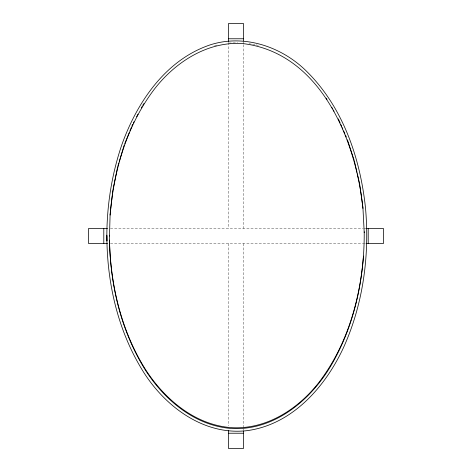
<?xml version="1.0" encoding="UTF-8"?>
<svg xmlns="http://www.w3.org/2000/svg" width="472" height="472" viewBox="0 0 472 472"><rect width="100%" height="100%" fill="white"/><g stroke="black" fill="none" stroke-linecap="round" stroke-linejoin="round"><path stroke-width="0.35" stroke-dasharray="2.36 1.77" d="M214.571 45.749L217.427 45.135M228.861 43.07L237.499 42.846M110.43 228.413L363.045 228.413M363.782 228.413L365.995 228.413M110.43 243.587L365.257 243.587M248.986 43.772L251.853 44.238M252.567 44.356L255.435 44.822M256.148 44.94L258.302 45.288M243.587 41.713L243.587 43.92M243.587 44.651L243.587 228.413M243.587 243.587L243.587 428.08M243.587 428.818L243.587 430.287M228.413 42.445L228.413 228.413M228.413 243.587L228.413 425.88"/><path stroke-width="0.71" d="M106.884 235.174C106.837 282.917 117.976 331.421 143.559 372.113C165.519 406.888 204.234 435.768 247.216 430.635C292.138 424.529 325.066 387.164 343.315 348.017C363.127 304.458 369.712 255.659 365.517 208.176C360.183 157.312 342.353 105.303 304.57 69.349C279.802 46.044 243.334 34.173 210.223 44.858C165.53 59.879 136.992 102.294 121.776 144.91C111.274 175.779 106.418 208.429 106.867 241.009L106.76 236M109.486 235.215C109.451 282.445 120.437 330.435 145.748 370.691C164.852 400.185 194.794 425.62 231.062 428.452C273.713 431.148 310.222 400.698 330.896 365.829C354.643 325.515 364.502 278.297 364.219 231.823M109.486 236.041L110.118 214.247M110.2 213.521L112.879 190.304M110.118 215.073C113.717 170.368 126.921 125.44 154.244 89.326C175.077 62.274 207.279 41.259 242.543 43.548C320.352 52.604 356.059 139.966 362.927 208.423M363.481 256.095C359.882 300.8 346.678 345.728 319.361 381.842C298.522 408.899 266.32 429.915 231.062 427.626C194.794 424.794 164.852 399.353 145.748 369.865C121.41 331.244 110.448 285.442 109.469 240.112M113.02 189.602L117.605 167.076M117.811 166.386L118.85 162.928M119.263 161.548L124.236 144.945M124.779 143.612L129.393 132.266M129.936 130.927L131.293 127.593M131.835 126.26L132.65 124.254M133.316 122.991L133.989 121.735M136.673 116.69L138.013 114.165M141.364 107.864L142.037 106.601M142.709 105.339L143.942 103.533M228.413 38.769L243.587 38.769M107.48 228.413L88.618 228.413L88.618 243.587L107.48 243.587M366.732 228.413L383.382 228.413L383.382 243.587L365.995 243.587M228.413 433.231L243.587 433.231M326.158 98.158L327.007 99.321M331.834 107.445L332.553 108.713M333.279 109.982L334.005 111.25M338.341 118.85L340.117 122.897M340.707 124.248L341.598 126.272M342.188 127.617L342.784 128.968M343.669 130.992L344.855 133.688M345.445 135.039L346.336 137.057M347.445 139.765L354.13 160.173M354.354 160.852L356.985 172.333M357.316 173.767L359.617 183.815L362.927 207.597L364.219 232.649M368.207 228.413L368.207 243.587M243.587 40.975L243.587 23.6L228.413 23.6L228.413 41.713M243.587 431.024L243.587 448.4L228.413 448.4L228.413 430.287M103.793 228.413L103.793 243.587"/></g></svg>
